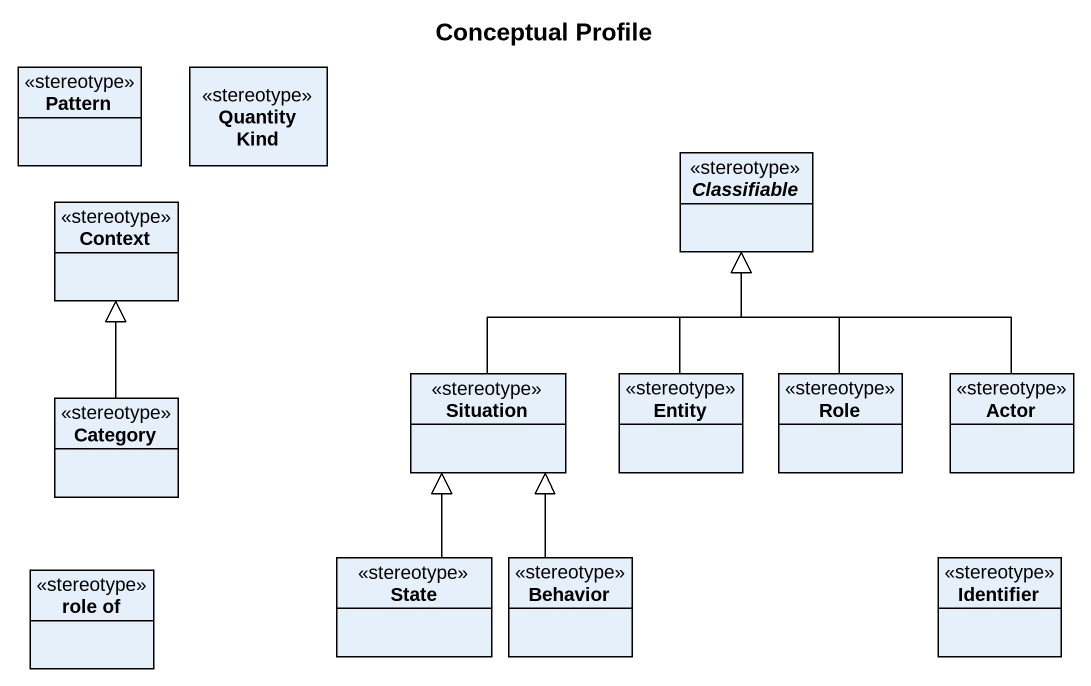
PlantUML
@startuml
title Conceptual Profile
hide circle
hide empty members
class Pattern <<stereotype>>
class "Quantity Kind" as Quantity_Kind <<stereotype>>
abstract class Classifiable <<stereotype>>
class Context <<stereotype>>
class Category <<stereotype>>
class Situation <<stereotype>>
class "Entity" as Entity_ <<stereotype>>
class Role <<stereotype>>
class "Actor" as Actor_ <<stereotype>>
class "State" as State_ <<stereotype>>
class Behavior <<stereotype>>
class Identifier <<stereotype>>
class "role of" as role_of <<stereotype>>
Category -up-|> Context
Situation -up-|> Classifiable
Entity_ -up-|> Classifiable
Role -up-|> Classifiable
Actor_ -up-|> Classifiable
State_ -up-|> Situation
Behavior -up-|> Situation
@enduml
